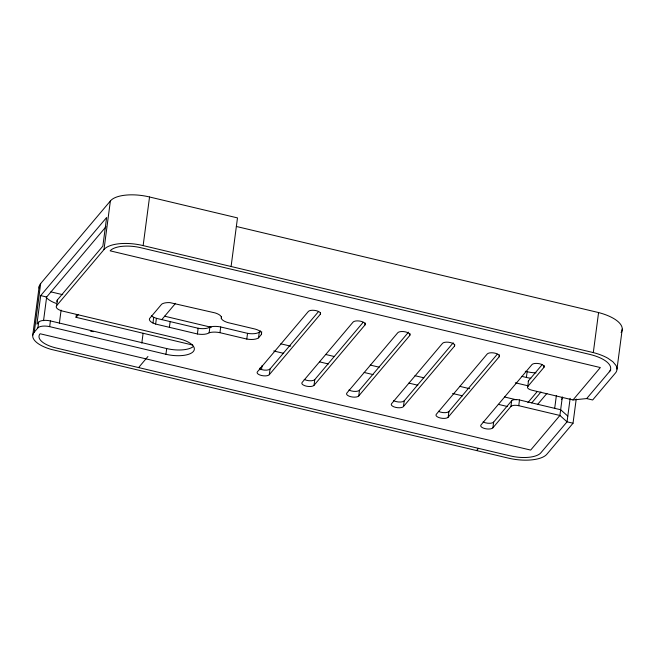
<?xml version="1.0" encoding="UTF-8"?>
<svg xmlns="http://www.w3.org/2000/svg" width="655" height="655" viewBox="0 0 655 655"><rect width="100%" height="100%" fill="white"/><g stroke="black" fill="none" stroke-linecap="round" stroke-linejoin="round"><path stroke-width="0.98" d="M32.75 335.254L39.153 286.644M576.22 399.018L573.027 423.236L547.048 454.013A30.949 12.388 7.5 0 1 507.879 458.009L50.885 349.311A30.949 12.388 7.5 0 1 34.273 332.151L40.675 283.541L110.376 200.987A30.949 12.388 7.5 0 1 149.545 196.991L237.487 217.894L231.092 266.503M34.273 332.151L37.916 327.836A9.686 3.881 7.5 0 1 49.665 326.64L165.936 354.273A22.033 8.818 7.5 0 0 193.348 351.481A22.033 8.818 7.5 0 0 179.028 338.766L62.757 311.133A9.481 3.799 7.5 0 1 56.617 305.68L57.37 299.965L102.86 246.092L106.626 217.493L40.692 295.593L36.926 324.184L38.67 322.121A9.686 3.881 7.5 0 1 50.419 320.925L166.689 348.558A22.033 8.818 7.5 0 0 193.454 346.413M37.916 327.836L38.67 322.121M43.541 320.672L46.652 297.01L105.995 226.72M49.665 326.64L50.419 320.925M59.384 323.161L61.103 310.102M192.791 345.079L76.037 317.315L76.414 314.457M56.617 305.68L103.981 249.588L110.376 200.987M103.981 249.588A30.949 12.388 7.5 0 1 143.142 245.6L149.545 196.991M141.807 343.13L143.109 333.272M152.959 323.005L153.712 317.29M261.722 331.676L261.345 334.541L258.537 337.865A11.102 4.446 7.5 0 1 246.788 339.061L219.957 332.683A11.381 4.56 7.5 0 0 209.141 332.773A11.127 4.454 7.5 0 1 197.392 333.968L155.653 324.053L156.406 318.33L153.499 317.192A11.127 4.454 7.5 0 1 151.379 315.808M169.399 327.32L170.153 321.597M165.936 354.273L166.689 348.558M197.392 333.968L198.146 328.253A11.127 4.454 7.5 0 0 209.895 327.058A11.381 4.56 7.5 0 1 220.71 326.968L247.541 333.338A11.102 4.446 7.5 0 0 259.29 332.142L260.412 330.816M209.141 332.773L209.895 327.058M261.345 334.541A10.152 4.069 7.5 0 0 255.204 329.088L228.374 322.71A11.258 4.511 7.5 0 1 221.3 318.371L221.554 316.463M219.957 332.683L220.71 326.968M246.788 339.061L247.541 333.338M258.537 337.865L259.29 332.142M259.904 369.813L260.174 367.799M261.533 369.584L262.065 365.547M269.303 374.693L320.287 314.302A6.296 2.522 7.5 0 0 316.193 310.666A6.296 2.522 7.5 0 0 308.358 311.469L257.374 371.852A6.296 2.522 7.5 0 0 261.468 375.487A6.296 2.522 7.5 0 0 269.303 374.693L270.056 368.97L318.428 311.682M320.287 314.302L320.541 312.394M314.023 385.32L365.007 324.929A6.296 2.522 7.5 0 0 360.913 321.294A6.296 2.522 7.5 0 0 353.078 322.096L302.094 382.479A6.296 2.522 7.5 0 0 306.188 386.114A6.296 2.522 7.5 0 0 314.023 385.32L314.768 379.597L363.14 322.309M365.007 324.929L365.253 323.021M358.735 395.947L409.719 335.556A6.296 2.522 7.5 0 0 405.633 331.921A6.296 2.522 7.5 0 0 397.798 332.724L346.814 393.106A6.296 2.522 7.5 0 0 350.908 396.742A6.296 2.522 7.5 0 0 358.735 395.947L359.489 390.224L408.515 332.159M409.719 335.556L409.973 333.649M403.455 406.575L454.439 346.184A6.296 2.522 7.5 0 0 450.345 342.549A6.296 2.522 7.5 0 0 442.518 343.351L391.534 403.742A6.296 2.522 7.5 0 0 395.62 407.369A6.296 2.522 7.5 0 0 403.455 406.575L404.209 400.852L453.235 342.786M454.439 346.184L454.693 344.276M448.176 417.202L499.159 356.811A6.296 2.522 7.5 0 0 495.065 353.176A6.296 2.522 7.5 0 0 487.238 353.978L436.246 414.369A6.296 2.522 7.5 0 0 440.34 417.996A6.296 2.522 7.5 0 0 448.176 417.202L448.929 411.479L497.301 354.191M499.159 356.811L499.413 354.904M143.142 245.6L593.307 352.587A36.451 14.59 7.5 0 1 607.832 358.211L612.867 361.732L615.978 365.441A36.451 14.59 7.5 0 1 615.815 372.564L592.66 399.984L586.692 398.567L572.994 399.959L531.835 390.183A6.296 2.522 7.5 0 1 527.742 386.548L543.879 367.439A6.296 2.522 7.5 0 0 539.785 363.803A6.296 2.522 7.5 0 0 531.95 364.606L480.967 424.997A6.296 2.522 7.5 0 0 485.06 428.624A6.296 2.522 7.5 0 0 492.896 427.83L493.649 422.107L511.661 400.77A6.296 2.522 7.5 0 1 519.497 399.968L560.655 409.752L567.803 416.097M492.896 427.83L510.908 406.485L511.661 400.77M510.908 406.485A6.296 2.522 7.5 0 1 518.744 405.691L519.497 399.968M530.812 378.246A17.308 6.927 7.5 0 1 526.391 377.444L527.144 371.721L525.285 371.279M527.742 386.548L528.495 380.825L542.053 364.778M543.879 367.439L544.133 365.531M554.695 408.335L556.382 395.514M562.342 396.938L559.902 415.466L530.673 450.083L40.111 333.763A24.612 9.85 7.5 0 0 56.117 347.969L510.261 455.905A24.62 9.858 7.5 0 0 540.899 452.777L567.05 421.82L570.145 398.355M593.307 352.587L598.58 312.558L236.357 226.474M616.977 369.125L622.25 329.097M76.037 317.315L78.526 314.367M161.736 319.681L175.565 303.306M138.59 367.578L147.94 356.5M476.578 450.566L478.453 448.356M527.873 402.661L537.116 391.715M531.737 402.907L540.981 391.968M537.706 404.323L546.941 393.385M561.409 399.534L562.678 398.035M572.994 399.959L600.348 367.561L110.138 250.832A24.612 9.85 7.5 0 1 140.759 247.713L589.737 354.396A30.114 12.06 7.5 0 1 609.322 371.778M586.692 398.567L610.788 370.042M521.74 376.338L526.391 377.444M515.321 382.79L528.233 385.86M164.544 316.185L211.254 327.279M280.815 343.818L290.755 346.176M325.535 354.445L334.476 356.566M370.247 365.072L379.196 367.193M414.967 375.7L423.916 377.82M459.687 386.327L469.627 388.685M504.407 396.955L516.328 399.787M50.853 291.86L62.782 294.693M156.406 318.33L198.146 328.253M518.744 405.691L559.902 415.466L567.05 421.82L573.027 423.236M40.692 295.593L46.652 297.01M273.724 350.974L283.656 353.34M319.435 361.838L328.376 363.967M364.155 372.466L373.096 374.594M408.867 383.093L417.816 385.222M452.597 393.483L462.536 395.849M498.308 404.348L507.248 406.477M90.349 330.98L93.329 331.692M155.653 324.053L152.746 322.915A11.127 4.454 7.5 0 1 149.52 318.6L161.67 304.198A11.127 4.454 7.5 0 1 169.882 302.61L215.159 312.926A11.127 4.454 7.5 0 1 221.3 318.371M536.036 372.859A17.308 6.927 7.5 0 1 527.144 371.721M598.58 312.558A36.451 14.59 7.5 0 1 621.079 332.535M314.768 379.597A6.296 2.522 7.5 0 1 304.207 379.392M39.202 288.315A30.949 12.388 7.5 0 1 40.675 283.541M57.181 301.914A9.481 3.799 7.5 0 1 57.37 299.965M528.217 381.447A6.296 2.522 7.5 0 1 528.495 380.825M359.489 390.224A6.296 2.522 7.5 0 1 348.927 390.02M270.056 368.97A6.296 2.522 7.5 0 1 259.486 368.765M55.978 303.347A24.612 9.85 7.5 0 1 46.128 297.288M493.649 422.107A6.296 2.522 7.5 0 1 483.079 421.902M448.929 411.479A6.296 2.522 7.5 0 1 438.367 411.274M404.209 400.852A6.296 2.522 7.5 0 1 393.647 400.647"/></g></svg>
